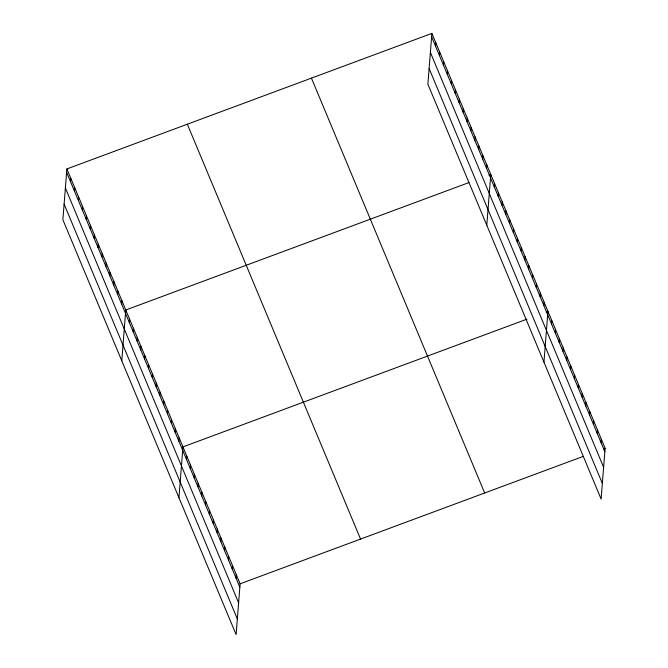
<?xml version="1.0" encoding="UTF-8"?>
<svg xmlns="http://www.w3.org/2000/svg" width="668" height="668" viewBox="0 0 668 668"><rect width="100%" height="100%" fill="white"/><g stroke="black" fill="none" stroke-linecap="round" stroke-linejoin="round"><path stroke-width="1" d="M66.883 168.946L62.884 219.739L236.113 634.6L240.113 583.807L66.883 168.946L431.887 33.4L605.116 448.261L601.116 499.054L427.887 84.193L431.887 33.4M70.541 181.738L70.808 178.348M74.465 191.14L74.733 187.75M78.39 200.542L78.657 197.152M82.323 209.944L82.59 206.562M86.247 219.346L86.514 215.964M90.172 228.748L90.439 225.366M94.096 238.159L94.363 234.769M98.029 247.561L98.296 244.171M101.953 256.963L102.221 253.573M105.878 266.365L106.145 262.983M109.802 275.767L110.07 272.385M113.735 285.169L114.003 281.787M117.66 294.58L117.927 291.19M121.584 303.982L121.852 300.592M121.785 360.787L125.776 309.994L468.886 182.589M129.325 322.51L129.592 319.129M133.132 331.637L133.4 328.255M136.948 340.764L137.216 337.382M140.756 349.89L141.023 346.508M144.564 359.017L144.831 355.635M148.379 368.143L148.647 364.761M152.187 377.27L152.454 373.888M156.003 386.396L156.27 383.014M159.811 395.523L160.078 392.141M163.627 404.658L163.885 401.268M167.434 413.784L167.701 410.394M171.242 422.911L171.509 419.521M175.058 432.037L175.325 428.647M178.865 441.164L179.133 437.774M178.949 497.693L182.948 446.9L526.96 319.154M186.489 459.417L186.756 456.027M190.297 468.544L190.564 465.153M194.112 477.67L194.38 474.28M197.92 486.797L198.187 483.407M201.736 495.923L202.003 492.541M205.544 505.05L205.811 501.668M209.36 514.176L209.618 510.795M213.167 523.303L213.434 519.921M216.975 532.429L217.242 529.048M220.791 541.556L221.058 538.174M224.598 550.683L224.865 547.301M228.414 559.809L228.681 556.427M232.222 568.936L232.489 565.554M236.029 578.07L236.297 574.68M435.544 46.192L435.812 42.802M439.477 55.594L439.736 52.204M443.402 64.996L443.669 61.615M447.326 74.398L447.593 71.017M451.251 83.801L451.518 80.419M455.184 93.211L455.442 89.821M459.108 102.613L459.375 99.223M463.033 112.015L463.3 108.625M466.957 121.417L467.224 118.036M470.89 130.819L471.149 127.438M474.814 140.222L475.082 136.84M478.739 149.632L479.006 146.242M482.663 159.034L482.931 155.644M486.588 168.436L486.855 165.046M486.788 225.25L490.788 174.457L488.959 175.133M494.328 186.965L494.596 183.583M498.144 196.091L498.403 192.71M501.952 205.218L502.219 201.836M505.76 214.344L506.027 210.963M509.575 223.471L509.843 220.089M513.383 232.598L513.65 229.216M517.199 241.732L517.466 238.342M521.007 250.859L521.274 247.469M524.814 259.986L525.081 256.596M528.63 269.112L528.897 265.722M532.438 278.239L532.705 274.849M536.254 287.365L536.521 283.975M540.061 296.492L540.328 293.102M543.877 305.618L544.136 302.228M543.952 362.148L547.952 311.355L546.123 312.039M551.492 323.871L551.76 320.49M555.308 332.998L555.576 329.616M559.116 342.125L559.383 338.743M562.932 351.251L563.199 347.869M566.74 360.378L567.007 356.996M570.547 369.504L570.814 366.122M574.363 378.631L574.63 375.249M578.171 387.757L578.438 384.376M581.987 396.884L582.254 393.502M585.794 406.019L586.061 402.629M589.61 415.145L589.869 411.755M593.418 424.272L593.685 420.882M597.225 433.398L597.493 430.008M601.041 442.525L601.309 439.135M240.113 583.807L583.214 456.394M603.296 448.938L605.116 448.261M431.62 36.79L604.849 451.651M430.392 52.43L603.621 467.291M429.123 68.545L602.352 483.415M311.438 78.131L484.667 492.992M187.332 124.215L360.561 539.076M66.616 172.327L239.845 587.197M65.38 187.975L238.61 602.837M64.111 204.091L237.34 618.952"/></g></svg>
